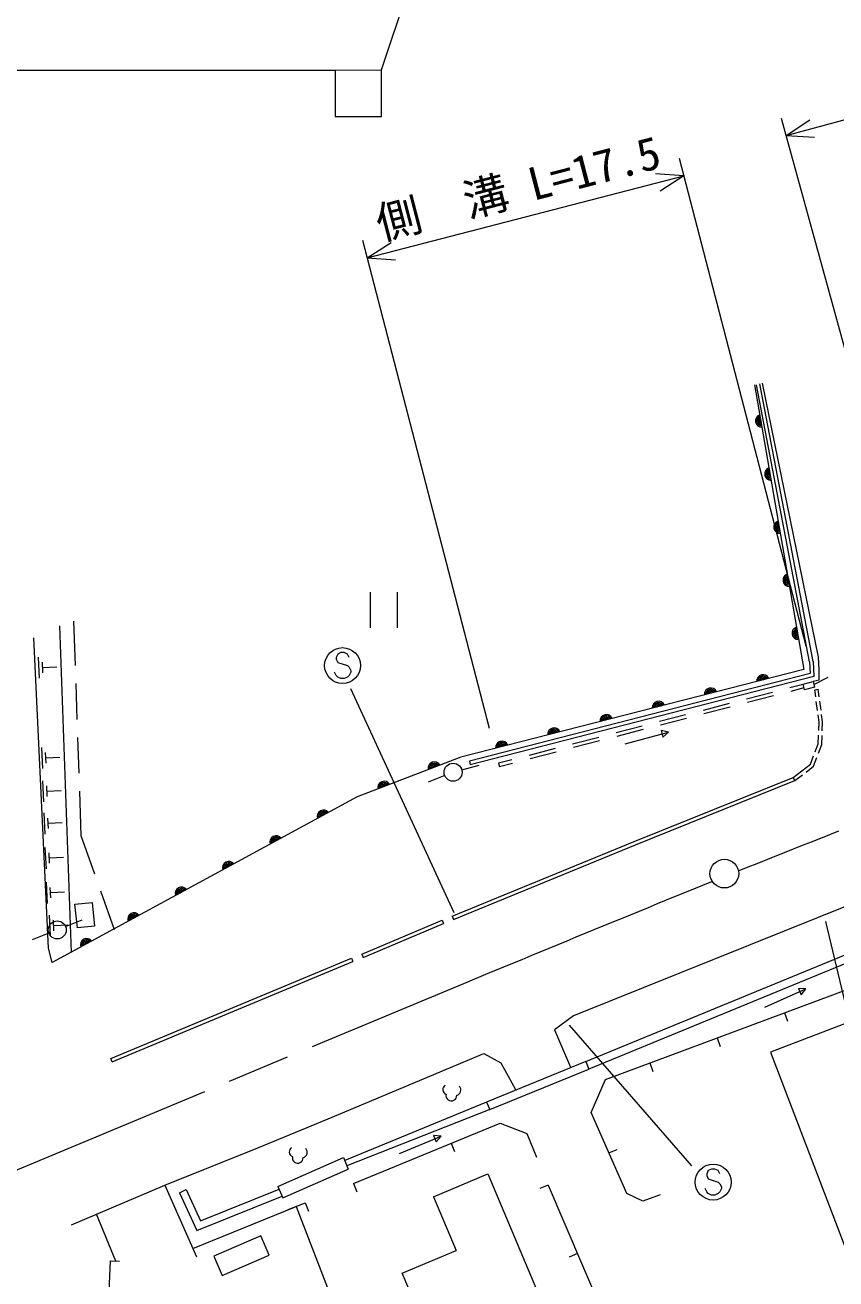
# Model space of a CAD drawing. Units: millimetres, scale not verified. Extents: x 40000 to 680000, y 20000 to 380000.
# Drawn here: x 140414 to 185546, y 271132 to 340964 of the extents above; entities that cross this region are included whole.
import ezdxf
from ezdxf.enums import TextEntityAlignment as Align

# ---------------------------------------------------------------- set-up
doc = ezdxf.new("R2010")
doc.units = ezdxf.units.MM
doc.header["$LTSCALE"] = 1000
doc.linetypes.add('CHAIN', pattern=[18.5, 12, -1.5, 3.5, -1.5])
for name, color, linetype, lineweight in [('M-BGD', 7, 'Continuous', 13), ('M-BMK', 2, 'CHAIN', 13), ('M-BMK-SRVR', 3, 'Continuous', 13), ('M-STR-HTXT', 7, 'Continuous', 13)]:
    doc.layers.add(name, color=color, linetype=linetype, lineweight=lineweight)
doc.styles.add('ＭＳ ゴシック', font='')
doc.styles.get('ＭＳ ゴシック').set_extended_font_data('MS Gothic')

msp = doc.modelspace()

# ---------------------------------------------------------------- linework, layer by layer
at = {"layer": 'M-BGD'}
for p, q in [((157675, 338459), (160255, 338474)), ((184083, 305505), (181126, 320932)), ((184282, 305527), (181318, 320990)), ((184575, 305769), (181454, 321016)), ((159616, 309385), (159616, 307385)), ((161116, 309385), (161116, 307385)), ((142329, 307514), (142970, 289303)), ((143215, 305290), (143130, 307769)), ((157815, 305927), (157724, 305745)), ((157996, 306018), (157815, 305927)), ((158178, 306018), (157996, 306018)), ((158360, 305927), (158178, 306018)), ((158451, 305745), (158360, 305927)), ((141223, 304592), (141166, 305765)), ((141404, 304894), (141376, 305481)), ((141390, 305188), (142173, 305225)), ((157724, 305745), (157724, 305654)), ((157724, 305654), (157815, 305472)), ((157815, 305472), (158360, 305290)), ((158360, 305290), (158451, 305200)), ((158451, 305200), (158542, 305018)), ((184083, 305505), (184106, 304842)), ((184282, 305527), (184311, 304688)), ((184621, 305061), (184575, 305769)), ((157724, 304745), (157633, 304927)), ((157815, 304654), (157724, 304745)), ((157996, 304563), (157815, 304654)), ((158178, 304563), (157996, 304563)), ((158360, 304654), (158178, 304563)), ((158451, 304745), (158360, 304654)), ((158542, 304927), (158451, 304745)), ((158542, 305018), (158542, 304927)), ((184106, 304842), (165143, 299962)), ((184311, 304688), (165193, 299768)), ((184610, 304478), (184282, 304407)), ((185103, 304635), (184328, 304231)), ((184610, 304478), (184621, 305061)), ((143319, 302292), (143250, 304291)), ((164292, 291524), (158551, 303994)), ((182022, 303798), (180570, 303423)), ((183718, 304237), (182990, 304049)), ((183768, 304044), (183040, 303855)), ((184365, 303950), (184564, 303977)), ((184420, 303542), (184365, 303950)), ((184619, 303560), (184564, 303977)), ((179602, 303172), (178150, 302796)), ((182072, 303605), (180620, 303229)), ((184520, 302798), (184453, 303294)), ((184719, 302817), (184653, 303312)), ((177182, 302546), (175729, 302170)), ((179652, 302979), (178200, 302603)), ((184607, 302142), (184553, 302551)), ((184808, 302152), (184752, 302569)), ((174761, 301920), (173309, 301544)), ((174811, 301726), (173359, 301350)), ((177232, 302352), (175780, 301977)), ((184590, 301667), (184607, 302142)), ((184789, 301652), (184808, 302152)), ((143422, 299294), (143353, 301293)), ((172341, 301293), (170889, 300918)), ((172391, 301100), (170939, 300724)), ((173807, 300942), (176223, 301582)), ((176223, 301582), (175813, 301667)), ((175813, 301667), (175909, 301305)), ((175909, 301305), (176223, 301582)), ((184563, 300942), (184580, 301417)), ((184761, 300903), (184780, 301402)), ((141400, 299558), (141344, 300732)), ((141582, 299861), (141553, 300448)), ((169921, 300667), (168469, 300291)), ((169971, 300474), (168519, 300098)), ((184395, 300492), (184563, 300942)), ((184578, 300410), (184761, 300903)), ((141568, 300154), (142350, 300192)), ((164722, 299480), (165688, 299739)), ((165143, 299962), (165193, 299768)), ((167500, 300041), (166772, 299852)), ((166772, 299852), (166823, 299659)), ((167551, 299847), (166823, 299659)), ((183168, 299064), (184139, 299807)), ((183887, 299362), (184306, 299683)), ((184139, 299807), (184307, 300258)), ((184306, 299683), (184490, 300176)), ((163775, 299164), (162846, 298794)), ((183268, 298888), (183168, 299064)), ((183268, 298888), (183688, 299210)), ((141465, 297699), (141409, 298873)), ((141647, 298002), (141619, 298589)), ((141633, 298296), (142416, 298333)), ((143542, 295816), (143456, 298294)), ((141529, 295911), (141472, 297085)), ((141710, 296214), (141682, 296801)), ((141696, 296507), (142479, 296545)), ((144302, 293669), (143542, 295816)), ((141597, 293980), (141540, 295153)), ((141778, 294282), (141750, 294869)), ((141764, 294576), (142547, 294613)), ((141665, 292050), (141608, 293224)), ((141846, 292353), (141818, 292940)), ((141832, 292646), (142615, 292684)), ((145396, 290579), (144636, 292726)), ((141834, 290223), (141778, 291396)), ((164190, 291342), (164266, 291157)), ((171620, 283240), (192287, 291736)), ((142016, 290525), (141988, 291112)), ((142002, 290819), (142784, 290856)), ((142670, 290754), (143599, 291124)), ((159159, 289217), (163629, 291116)), ((159237, 289033), (163708, 290932)), ((163629, 291116), (163708, 290932)), ((184964, 291047), (187040, 282337)), ((141741, 290385), (140811, 290017)), ((159159, 289217), (159237, 289033)), ((145264, 283225), (158664, 288804)), ((158587, 288988), (158664, 288804)), ((181589, 286275), (183878, 287282)), ((183878, 287282), (183459, 287302)), ((183459, 287302), (183610, 286959)), ((183610, 286959), (183878, 287282)), ((182686, 285950), (182860, 285482)), ((170705, 285272), (177517, 277425)), ((178937, 284555), (179112, 284086)), ((171620, 283240), (166105, 280985)), ((166278, 280569), (171787, 282822)), ((171620, 283240), (171787, 282822)), ((175189, 283159), (175363, 282690)), ((166105, 280985), (158207, 277722)), ((166105, 280985), (166278, 280569)), ((166278, 280569), (158329, 277424)), ((161257, 278127), (163568, 279081)), ((163568, 279081), (163150, 279111)), ((163150, 279111), (163293, 278765)), ((163293, 278765), (163568, 279081)), ((164130, 278690), (164320, 278228)), ((172916, 278146), (173374, 278347)), ((154490, 276286), (158136, 277897)), ((154763, 275641), (158400, 277249)), ((158136, 277897), (158400, 277249)), ((178625, 277253), (178444, 277162)), ((178807, 277253), (178625, 277253)), ((178989, 277162), (178807, 277253)), ((163141, 275711), (166180, 276989)), ((166180, 276989), (170311, 267173)), ((178444, 277162), (178353, 276980)), ((178353, 276980), (178353, 276889)), ((178353, 276889), (178444, 276707)), ((178444, 276707), (178989, 276525)), ((179080, 276980), (178989, 277162)), ((142991, 274152), (148201, 276349)), ((148201, 276349), (149757, 272827)), ((149000, 275927), (149381, 276104)), ((154490, 276286), (154763, 275641)), ((158689, 276451), (158880, 275989)), ((169534, 276357), (169074, 276160)), ((169534, 276357), (172798, 268730)), ((178353, 275980), (178262, 276162)), ((178444, 275889), (178353, 275980)), ((178625, 275798), (178444, 275889)), ((178989, 275889), (178807, 275798)), ((178989, 276525), (179080, 276435)), ((179080, 275980), (178989, 275889)), ((179080, 276435), (179171, 276253)), ((179171, 276162), (179080, 275980)), ((179171, 276253), (179171, 276162)), ((149757, 272827), (156004, 275374)), ((155496, 275167), (155030, 274986)), ((155496, 275167), (160406, 262505)), ((156004, 275374), (156192, 274911)), ((156004, 275374), (156192, 274911)), ((163141, 275711), (164403, 272713)), ((178807, 275798), (178625, 275798)), ((145468, 272126), (144386, 274740)), ((149757, 272827), (149946, 272364)), ((161411, 271454), (164403, 272713)), ((171166, 272543), (170707, 272347)), ((145169, 272139), (145669, 272117)), ((164468, 264191), (161411, 271454))]:
    msp.add_line(p, q, dxfattribs=at)
for points in [[(96873, 333511), (105138, 339775), (107928, 339775), (107928, 338459), (119404, 338459), (119404, 339933), (120404, 339933), (120404, 338459), (157675, 338459), (157675, 335880), (160255, 335880), (160255, 338474), (161729, 342934), (170072, 342934)], [(181023, 320928), (183754, 305065), (164663, 300200), (158904, 297975), (141919, 288751)], [(141919, 288751), (141720, 289546), (140893, 306832)], [(164190, 291342), (174319, 295498), (183168, 299064)], [(164266, 291157), (174394, 295313), (183268, 298888)], [(194988, 295358), (192300, 294277), (186551, 292055), (170932, 285792), (169880, 285011), (170780, 282917)], [(194198, 290667), (192308, 291258), (171787, 282822)], [(175765, 275816), (174800, 275463), (173905, 275886), (171927, 280406), (172728, 282243), (192644, 289658), (199259, 275310)], [(145264, 283225), (145187, 283410), (158587, 288988)], [(194677, 274235), (189874, 286806), (181902, 283760), (186336, 272153)], [(148201, 276349), (153360, 278432), (157284, 280042), (165956, 283681), (166888, 283172), (167705, 281680)], [(158689, 276451), (166850, 279810), (168341, 279229), (168875, 277911)], [(149000, 275927), (149970, 273835), (154717, 275750)], [(149381, 276104), (150183, 274374), (154553, 276137)], [(145165, 255063), (144742, 262345), (145169, 272139)]]:
    msp.add_lwpolyline(points, dxfattribs=at)
for points in [[(183803, 303944), (183721, 304262), (184282, 304407), (184364, 304089)], [(144143, 292104), (144279, 290786), (143322, 290687), (143186, 292005)], [(151390, 271319), (154003, 272449), (153532, 273539), (150919, 272409)]]:
    msp.add_lwpolyline(points, close=True, dxfattribs=at)
for centre, radius in [((158087, 305290), 1000), ((164239, 299350), 500), ((142206, 290569), 500), ((178716, 276525), 1000)]:
    msp.add_circle(centre, radius, dxfattribs=at)
for centre, radius, start, end in [((181424, 318918), 354, 108.56511, 270.97028), ((181424, 318918), 283, 110.78914, 268.74625), ((181424, 318918), 212, 114.53547, 264.99992), ((181424, 318918), 142, 122.2472, 257.28819), ((181424, 318918), 100, 132.56486, 246.97053), ((181933, 315962), 354, 108.56511, 270.97028), ((181933, 315962), 283, 110.78914, 268.74625), ((181933, 315962), 212, 114.53547, 264.99992), ((181933, 315962), 142, 122.2472, 257.28819), ((181933, 315962), 100, 132.56486, 246.97053), ((182442, 313005), 354, 108.56511, 270.97028), ((182442, 313005), 283, 110.78914, 268.74625), ((182442, 313005), 212, 114.53547, 264.99992), ((182442, 313005), 142, 122.2472, 257.28819), ((182442, 313005), 100, 132.56486, 246.97053), ((182951, 310049), 354, 108.56511, 270.97028), ((182951, 310049), 283, 110.78914, 268.74625), ((182951, 310049), 212, 114.53547, 264.99992), ((182951, 310049), 142, 122.2472, 257.28819), ((182951, 310049), 100, 132.56486, 246.97053), ((183460, 307092), 354, 108.56511, 270.97028), ((183460, 307092), 283, 110.78914, 268.74625), ((183460, 307092), 212, 114.53547, 264.99992), ((183460, 307092), 142, 122.2472, 257.28819), ((183460, 307092), 100, 132.56486, 246.97053), ((181489, 304432), 354, 23.09278, 185.49795), ((181489, 304432), 283, 25.31681, 183.27392), ((181489, 304432), 212, 29.06314, 179.52759), ((181489, 304432), 142, 36.77487, 171.81586), ((181489, 304432), 100, 47.09253, 161.4982), ((178582, 303691), 354, 23.09278, 185.49795), ((178582, 303691), 283, 25.31681, 183.27392), ((178582, 303691), 212, 29.06314, 179.52759), ((178582, 303691), 142, 36.77487, 171.81586), ((178582, 303691), 100, 47.09253, 161.4982), ((175675, 302950), 354, 23.09278, 185.49795), ((175675, 302950), 283, 25.31681, 183.27392), ((175675, 302950), 212, 29.06314, 179.52759), ((175675, 302950), 142, 36.77487, 171.81586), ((172768, 302210), 354, 23.09278, 185.49795), ((172768, 302210), 283, 25.31681, 183.27392), ((172768, 302210), 212, 29.06314, 179.52759), ((175675, 302950), 100, 47.09253, 161.4982), ((169861, 301469), 354, 23.09278, 185.49795), ((169861, 301469), 283, 25.31681, 183.27392), ((169861, 301469), 212, 29.06314, 179.52759), ((172768, 302210), 142, 36.77487, 171.81586), ((172768, 302210), 100, 47.09253, 161.4982), ((166954, 300728), 354, 23.09278, 185.49795), ((166954, 300728), 283, 25.31681, 183.27392), ((169861, 301469), 142, 36.77487, 171.81586), ((169861, 301469), 100, 47.09253, 161.4982), ((166954, 300728), 212, 29.06314, 179.52759), ((166954, 300728), 142, 36.77487, 171.81586), ((166954, 300728), 100, 47.09253, 161.4982), ((163202, 299578), 354, 29.92542, 192.3306), ((163202, 299578), 283, 32.14946, 190.10656), ((163202, 299578), 212, 35.89579, 186.36024), ((163202, 299578), 142, 43.60752, 178.64851), ((163202, 299578), 100, 53.92518, 168.33084), ((160404, 298496), 354, 29.92542, 192.3306), ((160404, 298496), 283, 32.14946, 190.10656), ((160404, 298496), 212, 35.89579, 186.36024), ((160404, 298496), 142, 43.60752, 178.64851), ((160404, 298496), 100, 53.92518, 168.33084), ((157028, 296894), 354, 37.30347, 199.70865), ((157028, 296894), 283, 39.52751, 197.48461), ((157028, 296894), 212, 43.27383, 193.73828), ((157028, 296894), 142, 50.98556, 186.02655), ((157028, 296894), 100, 61.30322, 175.70889), ((154392, 295463), 354, 37.30347, 199.70865), ((154392, 295463), 283, 39.52751, 197.48461), ((154392, 295463), 212, 43.27383, 193.73828), ((154392, 295463), 142, 50.98556, 186.02655), ((154392, 295463), 100, 61.30322, 175.70889), ((151755, 294031), 354, 37.30347, 199.70865), ((151755, 294031), 283, 39.52751, 197.48461), ((151755, 294031), 212, 43.27383, 193.73828), ((151755, 294031), 142, 50.98556, 186.02655), ((151755, 294031), 100, 61.30322, 175.70889), ((149119, 292599), 354, 37.30347, 199.70865), ((149119, 292599), 283, 39.52751, 197.48461), ((149119, 292599), 212, 43.27383, 193.73828), ((149119, 292599), 142, 50.98556, 186.02655), ((149119, 292599), 100, 61.30322, 175.70889), ((146483, 291167), 354, 37.30347, 199.70865), ((146483, 291167), 283, 39.52751, 197.48461), ((146483, 291167), 212, 43.27383, 193.73828), ((146483, 291167), 142, 50.98556, 186.02655), ((146483, 291167), 100, 61.30322, 175.70889), ((143846, 289736), 354, 37.30347, 199.70865), ((143846, 289736), 283, 39.52751, 197.48461), ((143846, 289736), 212, 43.27383, 193.73828), ((143846, 289736), 142, 50.98556, 186.02655), ((143846, 289736), 100, 61.30322, 175.70889), ((163972, 281687), 300, 126.38604, 246.10902), ((164370, 281652), 300, 283.82415, 43.54713), ((164142, 281345), 300, 167.10674, 2.82643), ((155419, 278216), 300, 126.38604, 246.10902), ((155590, 277874), 300, 167.10674, 2.82643), ((155818, 278181), 300, 283.82415, 43.54713)]:
    msp.add_arc(centre, radius, start, end, dxfattribs=at)
at = {"layer": 'M-BMK'}
msp.add_line((88113, 255587), (165059, 287683), dxfattribs=at)
for points in [[(180123, 293859), (180153, 293871), (180658, 294074), (181162, 294276), (181667, 294478), (182172, 294680), (182677, 294881), (183183, 295082), (183688, 295283), (184194, 295483), (184700, 295682), (185206, 295881), (185712, 296080)], [(165059, 287683), (166064, 288099), (166566, 288307), (167068, 288515), (167571, 288723), (168074, 288931), (168576, 289138), (169079, 289346), (169581, 289554), (170084, 289761), (170587, 289968), (171089, 290176), (171592, 290383), (172095, 290590), (172598, 290796), (173101, 291003), (173604, 291209), (174107, 291416), (174611, 291622), (175114, 291827), (175617, 292033), (176121, 292238), (176624, 292443), (177128, 292648), (177632, 292853), (178136, 293057), (178640, 293261), (178666, 293272)]]:
    msp.add_lwpolyline(points, dxfattribs=at)
at = {"layer": 'M-BMK-SRVR'}
msp.add_circle((179338, 293706), 800, dxfattribs=at)
at = {"layer": 'M-STR-HTXT'}
for p, q in [((182780, 334805), (250023, 353274)), ((189891, 308914), (182515, 335769)), ((182780, 334805), (184094, 335684)), ((182780, 334805), (184359, 334720)), ((183895, 306368), (176835, 333540)), ((159461, 327992), (177086, 332572)), ((177086, 332572), (175509, 332679)), ((177086, 332572), (175760, 331711)), ((166269, 301788), (159209, 328960)), ((159461, 327992), (160787, 328853)), ((159461, 327992), (161038, 327885))]:
    msp.add_line(p, q, dxfattribs=at)

# ---------------------------------------------------------------- texts
at = {"layer": 'M-STR-HTXT', "style": 'ＭＳ ゴシック'}
msp.add_text('側\u3000溝 L=17.5', height=1833, rotation=14.566, dxfattribs=at).set_placement((168223, 330476), align=Align.BOTTOM_CENTER)

doc.saveas('drawing.dxf')
